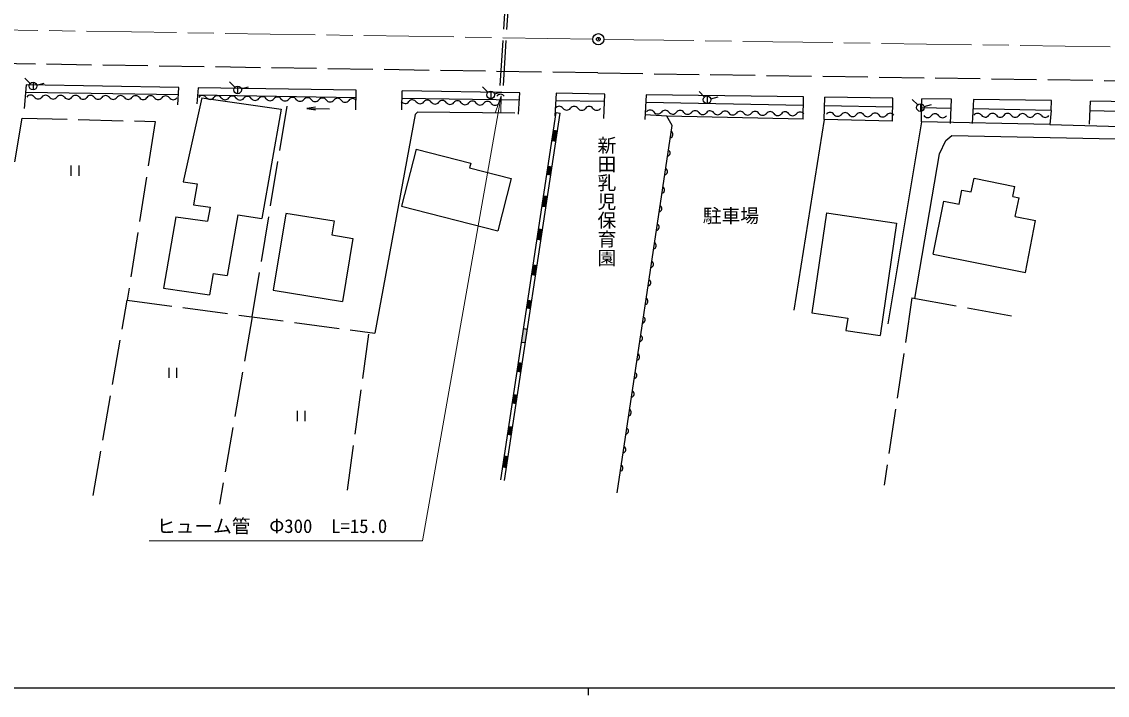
# Model space of a CAD drawing. Units: millimetres, scale not verified. Extents: x 40000 to 680000, y 20000 to 380000.
# Drawn here: x 192484 to 337223, y 204000 to 293864 of the extents above; entities that cross this region are included whole.
import ezdxf
from ezdxf.enums import TextEntityAlignment as Align

# ---------------------------------------------------------------- set-up
doc = ezdxf.new("R2010")
doc.units = ezdxf.units.MM
doc.header["$LTSCALE"] = 1000
doc.header["$PDMODE"] = 32
doc.header["$PDSIZE"] = 500
doc.linetypes.add('CHAIN', pattern=[18.5, 12, -1.5, 3.5, -1.5])
doc.linetypes.add('DASHED', pattern=[7.5, 6, -1.5])
for name, color, linetype, lineweight in [('M-BGD', 7, 'Continuous', 25), ('M-BGD-EXST', 7, 'Continuous', 25), ('M-BMK', 2, 'CHAIN', 13), ('M-BMK-HTXT', 7, 'Continuous', 13), ('M-BMK-SRVR', 3, 'Continuous', 25), ('M-STR-HTXT', 7, 'Continuous', 13), ('M-TTL-BAND', 7, 'Continuous', 25)]:
    doc.layers.add(name, color=color, linetype=linetype, lineweight=lineweight)
doc.layers.add('M-OTRS', color=6, linetype='Continuous')
doc.styles.add('@ＭＳ ゴシック', font='')
doc.styles.add('ＭＳ ゴシック', font='')
doc.styles.get('@ＭＳ ゴシック').set_extended_font_data('@MS Gothic')
doc.styles.get('ＭＳ ゴシック').set_extended_font_data('MS Gothic')

# ---------------------------------------------------------------- blocks, each defined once
blk = doc.blocks.new('open_arrow')
at = {"color": 0, "linetype": 'Continuous', "lineweight": -2}
blk.add_lwpolyline([(7.5, 1.25), (0, 0), (7.5, -1.25)], dxfattribs=at)

msp = doc.modelspace()

# ---------------------------------------------------------------- hatches: boundary and pattern name
at = {"layer": 'M-BGD'}
for points in [[(263706, 277942), (263913, 279315), (263396, 279393), (263189, 278020)], [(263025, 273435), (263189, 274523), (262672, 274601), (262508, 273513)], [(262385, 269194), (262592, 270568), (262075, 270646), (261868, 269272)], [(261717, 264771), (261923, 266135), (261406, 266213), (261200, 264850)], [(261006, 260065), (261199, 261340), (260681, 261418), (260489, 260143)], [(260333, 255607), (260488, 256633), (259971, 256711), (259816, 255685)], [(259645, 251053), (259916, 252847), (259399, 252925), (259128, 251131)], [(259055, 247144), (259233, 248327), (258716, 248406), (258538, 247222)], [(258421, 242945), (258587, 244047), (258070, 244125), (257903, 243023)], [(257787, 238748), (257946, 239801), (257429, 239879), (257270, 238826)], [(257132, 234410), (257352, 235871), (256835, 235949), (256614, 234488)]]:
    msp.add_hatch(color=256, dxfattribs=at).paths.add_polyline_path(points)

# ---------------------------------------------------------------- linework, layer by layer
at = {"layer": 'M-BGD', "linetype": 'DASHED'}
for p, q in [((257120, 298836), (256166, 284169)), ((257531, 298829), (256575, 284136)), ((269296, 287020), (169233, 288597)), ((269296, 287020), (368567, 285581)), ((223214, 254493), (228019, 283444)), ((334861, 280175), (334979, 283268)), ((187842, 252976), (192529, 280994)), ((192529, 280994), (210260, 280556)), ((210260, 280556), (206552, 256730)), ((202005, 230670), (206552, 256730)), ((206552, 256730), (239586, 252295)), ((311184, 257016), (307489, 232029)), ((311184, 257016), (324809, 254568)), ((223214, 254493), (218864, 229488)), ((238710, 252195), (235848, 231229))]:
    msp.add_line(p, q, dxfattribs=at)
at = {"layer": 'M-BGD'}
for p, q in [((193062, 285421), (192813, 282277)), ((213416, 285100), (193062, 285421)), ((213369, 284101), (192983, 284422)), ((213308, 282790), (213416, 285100)), ((216516, 283700), (214016, 272508)), ((216004, 285060), (215832, 282889)), ((237047, 283728), (215925, 284061)), ((237063, 284728), (216004, 285060)), ((216516, 283700), (227061, 282175)), ((237022, 282124), (237063, 284728)), ((243168, 282100), (243208, 284631)), ((258901, 284384), (243208, 284631)), ((258725, 281524), (258901, 284384)), ((263725, 284308), (263561, 281323)), ((270214, 284205), (263725, 284308)), ((270117, 280955), (270214, 284205)), ((275760, 284126), (275553, 280819)), ((296727, 283822), (275760, 284126)), ((296663, 280865), (296727, 283822)), ((299487, 280804), (299545, 283781)), ((308649, 283649), (299545, 283781)), ((230511, 282291), (233511, 282260)), ((258839, 283385), (243192, 283631)), ((270184, 283206), (263670, 283308)), ((296703, 282686), (275696, 283098)), ((308624, 282453), (299523, 282631)), ((308584, 280609), (308649, 283649)), ((312452, 280526), (312518, 283593)), ((316394, 282300), (312492, 282377)), ((316453, 283536), (312518, 283593)), ((316298, 280305), (316453, 283536)), ((319392, 283494), (319221, 280276)), ((329757, 282038), (319326, 282243)), ((329779, 283343), (319392, 283494)), ((329757, 282038), (329779, 283343)), ((351666, 283026), (334979, 283268)), ((227061, 282175), (224519, 267612)), ((244936, 281491), (239586, 252295)), ((245244, 281799), (244936, 281491)), ((258235, 281662), (245244, 281799)), ((256349, 232728), (263752, 281752)), ((256866, 232650), (264269, 281674)), ((263752, 281752), (264269, 281674)), ((278489, 281255), (275591, 281427)), ((296663, 280865), (278489, 281255)), ((279201, 280033), (278493, 281276)), ((299487, 280804), (295432, 255377)), ((308584, 280609), (299487, 280804)), ((329757, 282038), (329558, 280158)), ((334932, 281998), (351653, 281710)), ((263396, 279393), (263913, 279315)), ((271859, 231029), (279201, 280033)), ((312445, 280526), (307978, 253536)), ((329558, 280158), (312445, 280526)), ((329558, 280158), (351418, 279492)), ((263189, 278020), (263706, 277942)), ((314866, 276237), (315706, 278001)), ((315706, 278001), (316518, 278673)), ((316518, 278673), (345901, 278068)), ((245079, 276847), (243142, 269239)), ((245079, 276847), (252366, 274992)), ((311551, 256950), (314866, 276237)), ((252366, 274992), (252205, 274359)), ((252205, 274359), (257738, 272950)), ((262672, 274601), (263189, 274523)), ((214016, 272508), (215881, 272239)), ((215881, 272239), (215392, 269441)), ((257738, 272950), (255963, 265976)), ((262508, 273513), (263025, 273435)), ((319095, 271155), (319454, 272971)), ((319454, 272971), (324875, 271900)), ((317452, 269540), (317820, 271407)), ((317820, 271407), (319095, 271155)), ((324608, 270548), (324875, 271900)), ((215392, 269441), (217589, 269123)), ((243142, 269239), (255963, 265976)), ((261868, 269272), (262385, 269194)), ((262075, 270646), (262592, 270568)), ((314029, 262829), (315432, 269939)), ((315432, 269939), (317452, 269540)), ((324608, 270548), (325455, 270380)), ((324961, 267876), (325455, 270380)), ((213043, 267850), (211380, 258323)), ((213043, 267850), (217260, 267240)), ((217589, 269123), (217260, 267240)), ((221303, 268078), (219891, 259988)), ((221303, 268078), (224519, 267612)), ((227701, 268245), (226031, 258026)), ((227716, 268340), (234138, 267291)), ((299788, 268344), (297834, 255024)), ((299788, 268344), (309126, 266975)), ((324961, 267876), (327667, 267342)), ((234138, 267291), (233831, 265412)), ((309126, 266975), (306930, 252007)), ((326297, 260407), (327667, 267342)), ((233831, 265412), (236645, 264952)), ((236645, 264952), (235267, 256517)), ((261406, 266213), (261923, 266135)), ((261200, 264850), (261717, 264771)), ((314029, 262829), (326297, 260407)), ((260681, 261418), (261199, 261340)), ((217992, 260263), (217499, 257438)), ((217992, 260263), (219891, 259988)), ((260489, 260143), (261006, 260065)), ((211380, 258323), (217499, 257438)), ((226031, 258026), (235267, 256517)), ((259971, 256711), (260488, 256633)), ((259816, 255685), (260333, 255607)), ((297834, 255024), (302612, 254324)), ((302612, 254324), (302370, 252676)), ((259399, 252925), (259916, 252847)), ((302370, 252676), (306930, 252007)), ((259128, 251131), (259645, 251053)), ((258716, 248406), (259233, 248327)), ((258538, 247222), (259055, 247144)), ((258070, 244125), (258587, 244047)), ((257903, 243023), (258421, 242945)), ((257270, 238826), (257787, 238748)), ((257429, 239879), (257946, 239801)), ((256835, 235949), (257352, 235871)), ((256614, 234488), (257132, 234410))]:
    msp.add_line(p, q, dxfattribs=at)
for centre, radius, start, end in [((193670, 283436), 625, 36.56803, 142.82823), ((194674, 284180), 625, 216.56803, 322.82823), ((195670, 283425), 625, 36.56803, 142.82823), ((196674, 284170), 625, 216.56803, 322.82823), ((197670, 283414), 625, 36.56803, 142.82823), ((198674, 284159), 625, 216.56803, 322.82823), ((199670, 283404), 625, 36.56803, 142.82823), ((200674, 284149), 625, 216.56803, 322.82823), ((201670, 283393), 625, 36.56803, 142.82823), ((202674, 284138), 625, 216.56803, 322.82823), ((203670, 283383), 625, 36.56803, 142.82823), ((204674, 284128), 625, 216.56803, 322.82823), ((205670, 283372), 625, 36.56803, 142.82823), ((206674, 284117), 625, 216.56803, 322.82823), ((207670, 283362), 625, 36.56803, 142.82823), ((208674, 284107), 625, 216.56803, 322.82823), ((209670, 283351), 625, 36.56803, 142.82823), ((210674, 284096), 625, 216.56803, 322.82823), ((211670, 283341), 625, 36.56803, 142.82823), ((212674, 284085), 625, 216.56803, 322.82823), ((216591, 283388), 625, 35.68758, 141.94779), ((217606, 284118), 625, 215.68758, 321.94779), ((218591, 283347), 625, 35.68758, 141.94779), ((219606, 284076), 625, 215.68758, 321.94779), ((220590, 283306), 625, 35.68758, 141.94779), ((222590, 283265), 625, 35.68758, 141.94779), ((224589, 283223), 625, 35.68758, 141.94779), ((226589, 283182), 625, 35.68758, 141.94779), ((228588, 283141), 625, 35.68758, 141.94779), ((230588, 283100), 625, 35.68758, 141.94779), ((256327, 283610), 582, 31.08612, 148.34931), ((221605, 284035), 625, 215.68758, 321.94779), ((223599, 283986), 625, 216.56803, 322.82823), ((225604, 283953), 625, 215.68758, 321.94779), ((227604, 283911), 625, 215.68758, 321.94779), ((229604, 283870), 625, 215.68758, 321.94779), ((231603, 283829), 625, 215.68758, 321.94779), ((232588, 283058), 625, 35.68758, 141.94779), ((233603, 283787), 625, 215.68758, 321.94779), ((234587, 283017), 625, 35.68758, 141.94779), ((235602, 283746), 625, 215.68758, 321.94779), ((236587, 282976), 625, 35.68758, 141.94779), ((243601, 283581), 625, 215.68758, 321.94779), ((244585, 282811), 625, 35.68758, 141.94779), ((245600, 283540), 625, 215.68758, 321.94779), ((246585, 282769), 625, 35.68758, 141.94779), ((247600, 283499), 625, 215.68758, 321.94779), ((248584, 282728), 625, 35.68758, 141.94779), ((249599, 283457), 625, 215.68758, 321.94779), ((250584, 282687), 625, 35.68758, 141.94779), ((251599, 283416), 625, 215.68758, 321.94779), ((252583, 282646), 625, 35.68758, 141.94779), ((253599, 283375), 625, 215.68758, 321.94779), ((254589, 282612), 625, 36.56803, 142.82823), ((255598, 283334), 625, 215.68758, 321.94779), ((264148, 281949), 625, 36.56803, 142.82823), ((265152, 282693), 625, 216.56803, 322.82823), ((266148, 281938), 625, 36.56803, 142.82823), ((267152, 282683), 625, 216.56803, 322.82823), ((268148, 281927), 625, 36.56803, 142.82823), ((269152, 282672), 625, 216.56803, 322.82823), ((276270, 281450), 625, 36.1129, 142.3731), ((277280, 282186), 625, 216.1129, 322.37311), ((278270, 281423), 625, 36.1129, 142.3731), ((279280, 282160), 625, 216.1129, 322.37311), ((280270, 281397), 625, 36.1129, 142.3731), ((281280, 282134), 625, 216.1129, 322.37311), ((282270, 281370), 625, 36.1129, 142.3731), ((283280, 282107), 625, 216.1129, 322.37311), ((284270, 281344), 625, 36.1129, 142.3731), ((285280, 282081), 625, 216.1129, 322.37311), ((286270, 281318), 625, 36.1129, 142.3731), ((287279, 282054), 625, 216.1129, 322.37311), ((288269, 281291), 625, 36.1129, 142.3731), ((289279, 282028), 625, 216.1129, 322.37311), ((290269, 281265), 625, 36.1129, 142.3731), ((291279, 282001), 625, 216.1129, 322.37311), ((292269, 281238), 625, 36.1129, 142.3731), ((293279, 281975), 625, 216.1129, 322.37311), ((294269, 281212), 625, 36.1129, 142.3731), ((295279, 281949), 625, 216.1129, 322.37311), ((296269, 281185), 625, 36.1129, 142.3731), ((300268, 281133), 625, 36.1129, 142.3731), ((301278, 281869), 625, 216.1129, 322.37311), ((302268, 281106), 625, 36.1129, 142.3731), ((303278, 281843), 625, 216.1129, 322.37311), ((304268, 281080), 625, 36.1129, 142.3731), ((305278, 281817), 625, 216.1129, 322.37311), ((306268, 281053), 625, 36.1129, 142.3731), ((307278, 281790), 625, 216.1129, 322.37311), ((308268, 281027), 625, 36.1129, 142.3731), ((313277, 281711), 625, 216.1129, 322.37311), ((314267, 280948), 625, 36.1129, 142.3731), ((315277, 281684), 625, 216.1129, 322.37311), ((319935, 281014), 625, 36.56803, 142.82823), ((320939, 281758), 625, 216.56803, 322.82823), ((321935, 281003), 625, 36.56803, 142.82823), ((322939, 281748), 625, 216.56803, 322.82823), ((323935, 280993), 625, 36.56803, 142.82823), ((324939, 281737), 625, 216.56803, 322.82823), ((325935, 280982), 625, 36.56803, 142.82823), ((326938, 281727), 625, 216.56803, 322.82823), ((327935, 280972), 625, 36.56803, 142.82823), ((328938, 281716), 625, 216.56803, 322.82823), ((278878, 278817), 439, 279.97092, 62.98647), ((278507, 276345), 439, 279.97092, 62.98647), ((278137, 273872), 439, 279.97092, 62.98647), ((277766, 271400), 439, 279.97092, 62.98647), ((277396, 268927), 439, 279.97092, 62.98647), ((277025, 266455), 439, 279.97092, 62.98647), ((276655, 263983), 439, 279.97092, 62.98647), ((276285, 261510), 439, 279.97092, 62.98647), ((275914, 259038), 439, 279.97092, 62.98647), ((275544, 256565), 439, 279.97092, 62.98647), ((275173, 254093), 439, 279.97092, 62.98647), ((274803, 251621), 439, 279.97092, 62.98647), ((274432, 249148), 439, 279.97092, 62.98647), ((274062, 246676), 439, 279.97092, 62.98647), ((273692, 244203), 439, 279.97092, 62.98647), ((273321, 241731), 439, 279.97092, 62.98647), ((272951, 239259), 439, 279.97092, 62.98647), ((272580, 236786), 439, 279.97092, 62.98647), ((272210, 234314), 439, 279.97092, 62.98647)]:
    msp.add_arc(centre, radius, start, end, dxfattribs=at)
at = {"layer": 'M-BGD-EXST'}
for p, q in [((193631, 285628), (192913, 286346)), ((193990, 285777), (193990, 284761)), ((194481, 285400), (195462, 285663)), ((220905, 285124), (220187, 285842)), ((221264, 285273), (221264, 284257)), ((221754, 284896), (222735, 285159)), ((254651, 284463), (253932, 285181)), ((255010, 284611), (255010, 283596)), ((255500, 284235), (256481, 284498)), ((283506, 283812), (282788, 284531)), ((283865, 283961), (283865, 282945)), ((284356, 283585), (285337, 283848)), ((311947, 282762), (311229, 283480)), ((312306, 282911), (312306, 281895)), ((312796, 282535), (313777, 282797)), ((199048, 274692), (199048, 273317)), ((200080, 274692), (200080, 273317)), ((212085, 247707), (212085, 246332)), ((213116, 247707), (213116, 246332)), ((229190, 241951), (229190, 240576)), ((230221, 241951), (230221, 240576))]:
    msp.add_line(p, q, dxfattribs=at)
for centre in [(193990, 285269), (221264, 284765), (255010, 284104), (283865, 283453), (312306, 282403)]:
    msp.add_circle(centre, 508, dxfattribs=at)
at = {"layer": 'M-BMK'}
for p, q in [((268614, 291532), (170048, 293085)), ((270114, 291509), (368177, 290087))]:
    msp.add_line(p, q, dxfattribs=at)
at = {"layer": 'M-BMK-SRVR'}
msp.add_circle((269364, 291520), 750, dxfattribs=at)
at = {"layer": 'M-OTRS'}
msp.add_point((269364, 291520), dxfattribs=at)
at = {"layer": 'M-STR-HTXT'}
msp.add_lwpolyline([(256402, 283966), (245935, 224605), (209491, 224605)], dxfattribs=at)
at = {"layer": 'M-TTL-BAND'}
for p, q in [((40000, 205000), (579000, 205000)), ((268000, 205000), (268000, 204000))]:
    msp.add_line(p, q, dxfattribs=at)

# ---------------------------------------------------------------- block references
at = {"layer": 'M-BGD', "xscale": 150, "yscale": 150, "rotation": 359.4}
msp.add_blockref('open_arrow', (230511, 282291), dxfattribs=at)
at = {"layer": 'M-STR-HTXT', "xscale": 300, "yscale": 300, "rotation": 260}
msp.add_blockref('open_arrow', (256402, 283966), dxfattribs=at)

# ---------------------------------------------------------------- texts
at = {"layer": 'M-BMK-HTXT', "style": '@ＭＳ ゴシック'}
msp.add_text('新田乳児保育園', height=1833, rotation=270, dxfattribs=at).set_placement((270476, 269889), align=Align.MIDDLE_CENTER)
at = {"layer": 'M-BMK-HTXT', "style": 'ＭＳ ゴシック'}
msp.add_text('駐車場', height=1833, dxfattribs=at).set_placement((283293, 268885), align=Align.TOP_LEFT)
at = {"layer": 'M-STR-HTXT', "style": 'ＭＳ ゴシック'}
msp.add_text('ヒューム管\u3000Φ300\u3000L=15.0', height=1833, dxfattribs=at).set_placement((210491, 225105), align=Align.BOTTOM_LEFT)

doc.saveas('drawing.dxf')
